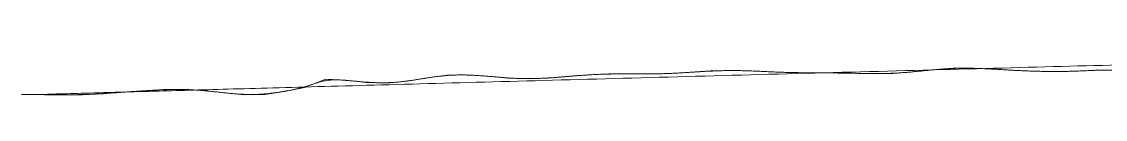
# Model space of a CAD drawing. Extents: x -2 to 147, y -16 to 271.
# Drawn here: x 104.07 to 105.203, y -15.898 to -15.847 of the extents above; entities that cross this region are included whole.
import ezdxf

# ---------------------------------------------------------------- set-up
doc = ezdxf.new("R2010")
doc.units = 0
doc.layers.add('Splines', color=1, linetype='CONTINUOUS', lineweight=15, true_color=0xff0000)
doc.layers.add('SubpixelContours', color=1, linetype='CONTINUOUS', lineweight=15, true_color=0xffffff)

msp = doc.modelspace()

# ---------------------------------------------------------------- linework, layer by layer
at = {"layer": 'Splines'}
msp.add_open_spline([(104.0699, -15.8979), (104.0911, -15.8979), (104.1123, -15.898), (104.1335, -15.898), (104.1546, -15.8969), (104.1756, -15.8954), (104.1968, -15.8939), (104.218, -15.8927), (104.2394, -15.8923), (104.2607, -15.8936), (104.2817, -15.896), (104.3028, -15.898), (104.324, -15.8976), (104.3448, -15.8945), (104.3657, -15.8904), (104.3878, -15.8817), (104.4088, -15.8828), (104.43, -15.8851), (104.4514, -15.8859), (104.4727, -15.884), (104.4937, -15.8804), (104.5146, -15.8775), (104.5357, -15.8771), (104.5569, -15.8786), (104.5781, -15.8806), (104.5993, -15.8815), (104.6205, -15.8806), (104.6417, -15.8788), (104.6627, -15.8771), (104.6839, -15.8763), (104.7051, -15.8761), (104.7262, -15.8763), (104.7474, -15.8759), (104.7685, -15.8746), (104.7897, -15.8732), (104.8109, -15.8726), (104.8322, -15.873), (104.8534, -15.8742), (104.8745, -15.8749), (104.8957, -15.8751), (104.9168, -15.8752), (104.938, -15.8755), (104.9591, -15.876), (104.9803, -15.8758), (105.0013, -15.8742), (105.0224, -15.8719), (105.0436, -15.8703), (105.065, -15.8702), (105.0863, -15.8713), (105.1075, -15.8726), (105.1286, -15.8735), (105.1497, -15.8738), (105.1708, -15.8735), (105.192, -15.8724), (105.2131, -15.872), (105.2341, -15.8729), (105.2552, -15.8734), (105.2777, -15.8643), (105.2985, -15.8601), (105.319, -15.8558), (105.34, -15.8537), (105.3613, -15.8536), (105.3825, -15.8537), (105.4037, -15.8534), (105.4249, -15.8531), (105.4461, -15.8527), (105.4673, -15.8525), (105.4885, -15.8525), (105.5097, -15.8525), (105.5309, -15.8526), (105.5521, -15.8537), (105.5732, -15.8559), (105.5943, -15.8575), (105.6155, -15.8572), (105.6366, -15.8552)], degree=3, knots=[0, 0.012821, 0.025641, 0.038462, 0.051282, 0.064103, 0.076923, 0.089744, 0.102564, 0.115385, 0.128205, 0.141026, 0.153846, 0.166667, 0.179487, 0.192308, 0.205128, 0.217949, 0.230769, 0.24359, 0.25641, 0.269231, 0.282051, 0.294872, 0.307692, 0.320513, 0.333333, 0.346154, 0.358974, 0.371795, 0.384615, 0.397436, 0.410256, 0.423077, 0.435897, 0.448718, 0.461538, 0.474359, 0.487179, 0.5, 0.512821, 0.525641, 0.538462, 0.551282, 0.564103, 0.576923, 0.589744, 0.602564, 0.615385, 0.628205, 0.641026, 0.653846, 0.666667, 0.679487, 0.692308, 0.705128, 0.717949, 0.730769, 0.74359, 0.75641, 0.769231, 0.782051, 0.794872, 0.807692, 0.820513, 0.833333, 0.846154, 0.858974, 0.871795, 0.884615, 0.897436, 0.910256, 0.923077, 0.935897, 0.948718, 0.961538, 0.974359, 0.98718, 1], dxfattribs=at)
at = {"layer": 'SubpixelContours'}
for p, q in [((104.4937, -15.8804), (104.5146, -15.8775)), ((104.5146, -15.8775), (104.5357, -15.8771)), ((104.5357, -15.8771), (104.5569, -15.8786)), ((104.5569, -15.8786), (104.5781, -15.8806)), ((104.6417, -15.8788), (104.6627, -15.8771)), ((104.6627, -15.8771), (104.6839, -15.8763)), ((104.6839, -15.8763), (104.7051, -15.8761)), ((104.7051, -15.8761), (104.7262, -15.8763)), ((104.7262, -15.8763), (104.7474, -15.8759)), ((104.7474, -15.8759), (104.7685, -15.8746)), ((104.7685, -15.8746), (104.7897, -15.8732)), ((104.7897, -15.8732), (104.8109, -15.8726)), ((104.8109, -15.8726), (104.8322, -15.873)), ((104.8322, -15.873), (104.8534, -15.8742)), ((104.8534, -15.8742), (104.8745, -15.8749)), ((104.8745, -15.8749), (104.8957, -15.8751)), ((104.8957, -15.8751), (104.9168, -15.8752)), ((104.9168, -15.8752), (104.938, -15.8755)), ((104.938, -15.8755), (104.9591, -15.876)), ((104.9591, -15.876), (104.9803, -15.8758)), ((104.9803, -15.8758), (105.0013, -15.8742)), ((105.0013, -15.8742), (105.0224, -15.8719)), ((105.0224, -15.8719), (105.0436, -15.8703)), ((105.0436, -15.8703), (105.065, -15.8702)), ((105.065, -15.8702), (105.0863, -15.8713)), ((105.0863, -15.8713), (105.1075, -15.8726)), ((105.1075, -15.8726), (105.1286, -15.8735)), ((105.1286, -15.8735), (105.1497, -15.8738)), ((105.1497, -15.8738), (105.1708, -15.8735)), ((105.1708, -15.8735), (105.192, -15.8724)), ((105.192, -15.8724), (105.2131, -15.872)), ((104.3657, -15.8904), (104.3878, -15.8817)), ((104.3878, -15.8817), (104.4088, -15.8828)), ((104.4088, -15.8828), (104.43, -15.8851)), ((104.43, -15.8851), (104.4514, -15.8859)), ((104.4514, -15.8859), (104.4727, -15.884)), ((104.4727, -15.884), (104.4937, -15.8804)), ((104.5781, -15.8806), (104.5993, -15.8815)), ((104.5993, -15.8815), (104.6205, -15.8806)), ((104.6205, -15.8806), (104.6417, -15.8788)), ((104.0699, -15.8979), (104.0911, -15.8979)), ((104.0911, -15.8979), (104.1123, -15.898)), ((104.1123, -15.898), (104.1335, -15.898)), ((104.1335, -15.898), (104.1546, -15.8969)), ((104.1546, -15.8969), (104.1756, -15.8954)), ((104.1756, -15.8954), (104.1968, -15.8939)), ((104.1968, -15.8939), (104.218, -15.8927)), ((104.218, -15.8927), (104.2394, -15.8923)), ((104.2394, -15.8923), (104.2607, -15.8936)), ((104.2607, -15.8936), (104.2817, -15.896)), ((104.2817, -15.896), (104.3028, -15.898)), ((104.3028, -15.898), (104.324, -15.8976)), ((104.324, -15.8976), (104.3448, -15.8945)), ((104.3448, -15.8945), (104.3657, -15.8904))]:
    msp.add_line(p, q, dxfattribs=at)

doc.saveas('drawing.dxf')
